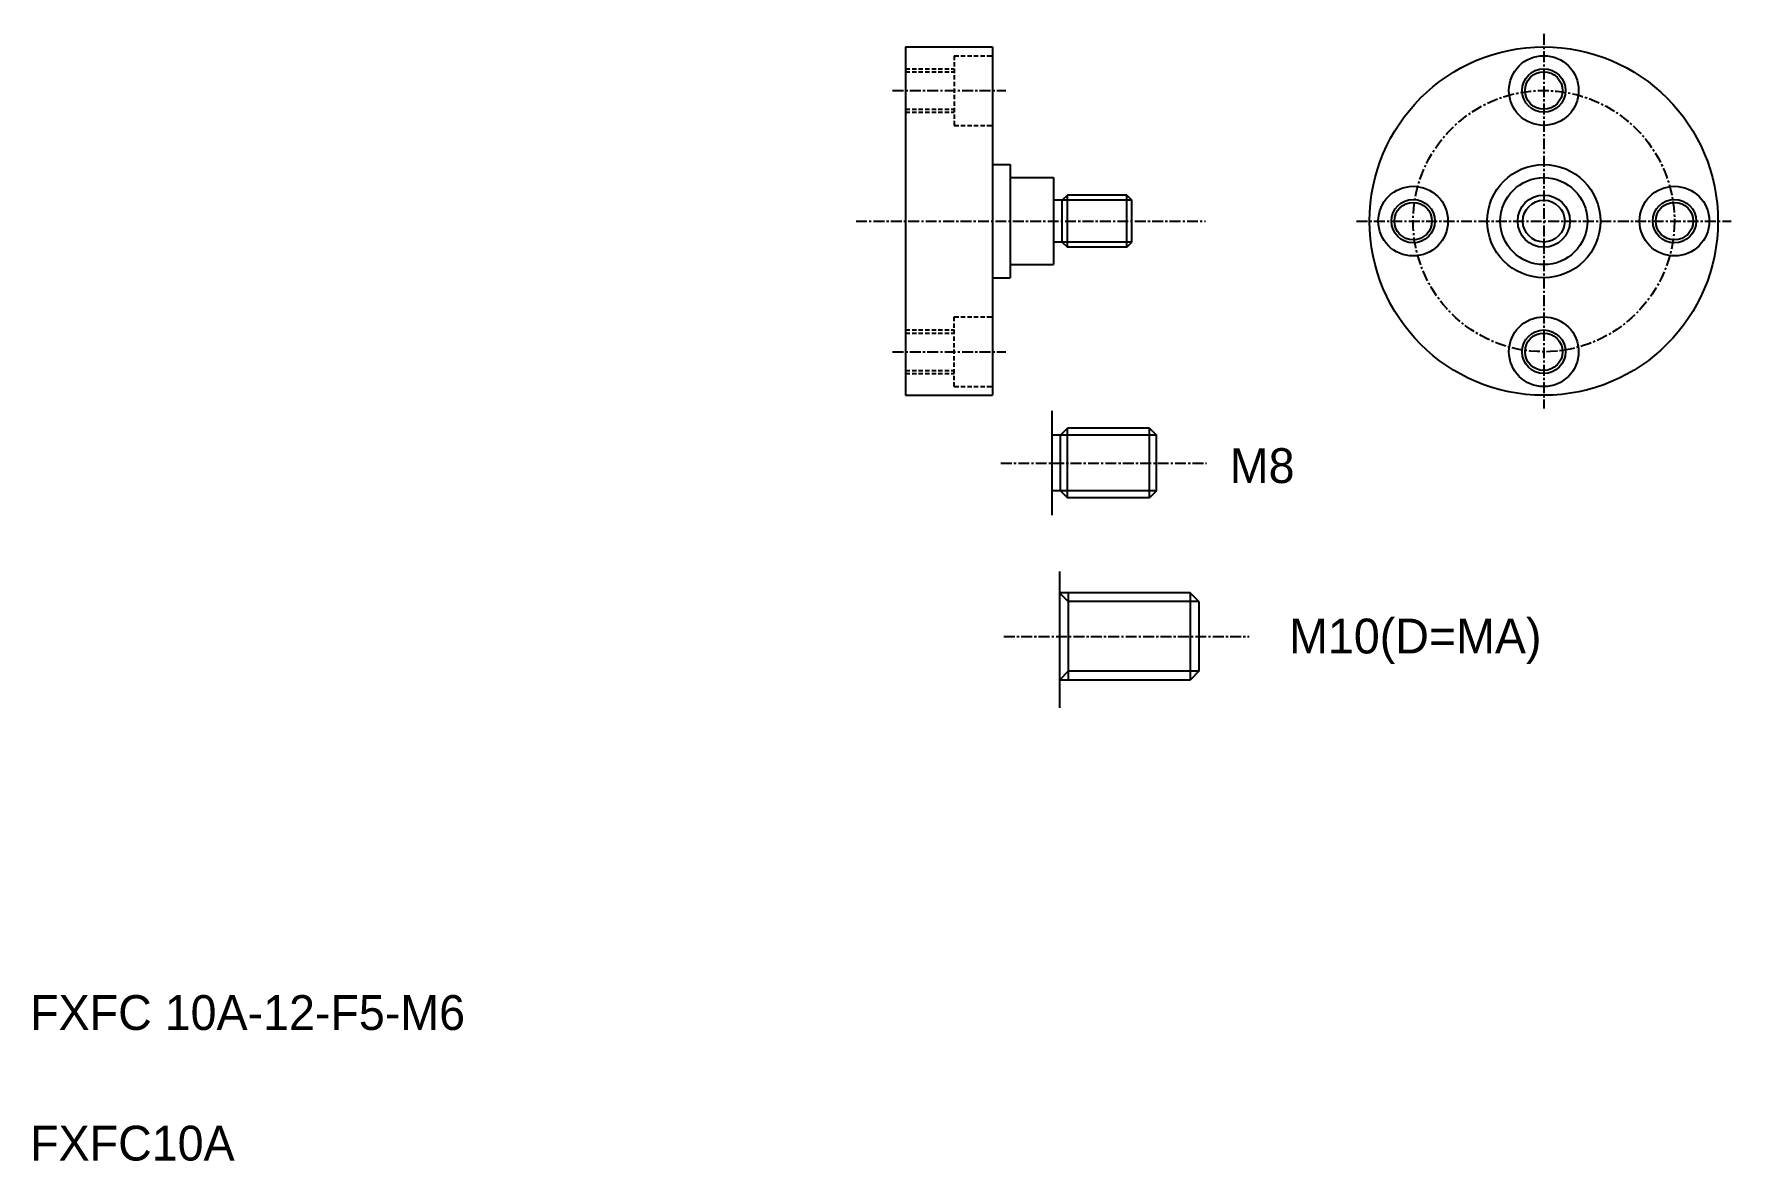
# Model space of a CAD drawing. Extents: x 10 to 205, y 10 to 139.
import ezdxf

# ---------------------------------------------------------------- set-up
doc = ezdxf.new("R2010")
doc.units = 0
doc.linetypes.add('CENTER', pattern=[2, 1.25, -0.25, 0.25, -0.25])
doc.linetypes.add('DASHED', pattern=[0.75, 0.5, -0.25])
doc.layers.get('0').update_dxf_attribs({"linetype": 'CONTINUOUS'})
doc.layers.add('CENTER', color=1, linetype='CENTER')

msp = doc.modelspace()

# ---------------------------------------------------------------- linework, layer by layer
at = {"color": 7, "linetype": 'CONTINUOUS'}
for p, q in [((110.51, 137.89), (110.51, 97.89)), ((110.51, 137.89), (120.51, 137.89)), ((120.51, 137.89), (120.51, 97.89)), ((120.51, 124.39), (122.51, 124.39)), ((122.51, 124.39), (122.51, 111.39)), ((122.71, 122.89), (127.51, 122.89)), ((127.51, 122.89), (127.51, 112.89)), ((129.11, 120.89), (128.51, 120.29)), ((129.11, 114.89), (129.11, 120.89)), ((135.91, 120.89), (129.11, 120.89)), ((135.91, 114.89), (135.91, 120.89)), ((135.91, 120.89), (136.51, 120.29)), ((128.51, 120.29), (127.51, 120.29)), ((128.51, 115.49), (128.51, 120.29)), ((136.51, 115.49), (136.51, 120.29)), ((120.51, 117.89), (120.51, 117.89)), ((128.51, 115.49), (127.51, 115.49)), ((128.51, 115.49), (129.11, 114.89)), ((135.91, 114.89), (136.51, 115.49)), ((135.91, 114.89), (129.11, 114.89)), ((120.51, 111.39), (122.51, 111.39)), ((122.71, 112.89), (127.51, 112.89)), ((110.51, 97.89), (120.51, 97.89)), ((127.31, 96.11), (127.31, 84.11)), ((128.31, 93.31), (129.11, 94.11)), ((129.11, 86.11), (129.11, 94.11)), ((138.51, 94.11), (129.11, 94.11)), ((138.51, 86.11), (138.51, 94.11)), ((138.51, 94.11), (139.31, 93.31)), ((128.31, 93.31), (127.31, 93.31)), ((128.31, 86.91), (128.31, 93.31)), ((139.31, 86.91), (139.31, 93.31)), ((128.31, 86.91), (127.31, 86.91)), ((128.31, 86.91), (129.11, 86.11)), ((138.51, 86.11), (129.11, 86.11)), ((139.31, 86.91), (138.51, 86.11)), ((128.17, 77.67), (128.17, 62.01)), ((143.17, 75.19), (128.17, 75.19)), ((129.17, 75.19), (129.17, 65.19)), ((143.17, 75.19), (143.17, 65.19)), ((144.17, 74.19), (143.17, 75.19)), ((144.17, 74.19), (144.17, 66.19)), ((143.17, 65.19), (128.17, 65.19)), ((144.17, 66.19), (143.17, 65.19))]:
    msp.add_line(p, q, dxfattribs=at)
at = {"color": 3, "linetype": 'DASHED'}
for p, q in [((116.11, 136.89), (120.51, 136.89)), ((116.11, 136.89), (116.11, 128.89)), ((110.51, 135.39), (116.11, 135.39)), ((110.51, 135.04), (116.11, 135.04)), ((110.51, 130.74), (116.11, 130.74)), ((110.51, 130.39), (116.11, 130.39)), ((116.11, 128.89), (120.51, 128.89)), ((110.51, 105.39), (116.11, 105.39)), ((116.11, 98.89), (116.11, 106.89)), ((116.11, 106.89), (120.51, 106.89)), ((110.51, 105.04), (116.11, 105.04)), ((110.51, 100.74), (116.11, 100.74)), ((110.51, 100.39), (116.11, 100.39)), ((116.11, 98.89), (120.51, 98.89))]:
    msp.add_line(p, q, dxfattribs=at)
at = {"color": 3, "linetype": 'CONTINUOUS'}
for p, q in [((136.51, 120.29), (128.51, 120.29)), ((136.51, 115.49), (128.51, 115.49)), ((139.31, 93.31), (128.31, 93.31)), ((139.31, 86.91), (128.31, 86.91)), ((129.17, 74.19), (128.17, 75.19)), ((144.17, 74.19), (129.17, 74.19)), ((129.17, 66.19), (128.17, 65.19)), ((144.17, 66.19), (129.17, 66.19))]:
    msp.add_line(p, q, dxfattribs=at)
at = {"color": 7, "linetype": 'CONTINUOUS'}
for centre, radius in [((183.79, 117.89), 20), ((183.79, 132.89), 4), ((183.79, 132.89), 2.15), ((183.79, 117.89), 6.5), ((183.79, 117.89), 5), ((168.79, 117.89), 4), ((183.79, 117.89), 3), ((198.79, 117.89), 4), ((168.79, 117.89), 2.15), ((198.79, 117.89), 2.15), ((183.79, 102.89), 4), ((183.79, 102.89), 2.15)]:
    msp.add_circle(centre, radius, dxfattribs=at)
at = {"color": 3, "linetype": 'CONTINUOUS'}
for centre, radius in [((183.79, 132.89), 2.5), ((168.79, 117.89), 2.5), ((183.79, 117.89), 2.4), ((198.79, 117.89), 2.5), ((183.79, 102.89), 2.5)]:
    msp.add_circle(centre, radius, dxfattribs=at)
at = {"color": 7, "linetype": 'CONTINUOUS'}
for centre, start, end in [((122.71, 123.09), 180, 270), ((122.71, 112.69), 90, 180)]:
    msp.add_arc(centre, 0.2, start, end, dxfattribs=at)
at = {"layer": 'CENTER', "color": 1, "linetype": 'CENTER'}
for p, q in [((183.79, 139.39), (183.79, 96.39)), ((109.01, 132.89), (122.01, 132.89)), ((104.83, 117.89), (144.94, 117.89)), ((162.29, 117.89), (205.29, 117.89)), ((109.01, 102.89), (122.01, 102.89)), ((121.46, 90.11), (145.08, 90.11)), ((121.79, 70.19), (149.96, 70.19))]:
    msp.add_line(p, q, dxfattribs=at)
msp.add_circle((183.79, 117.89), 15, dxfattribs=at)

# ---------------------------------------------------------------- texts
at = {"color": 7, "linetype": 'CONTINUOUS'}
for s, p in [('M8', (147.74, 87.81)), ('M10(D=MA)', (154.55, 68.24)), ('FXFC 10A-12-F5-M6', (10, 25)), ('FXFC10A', (10, 10))]:
    msp.add_text(s, height=4, dxfattribs=at).set_placement(p)

doc.saveas('drawing.dxf')
